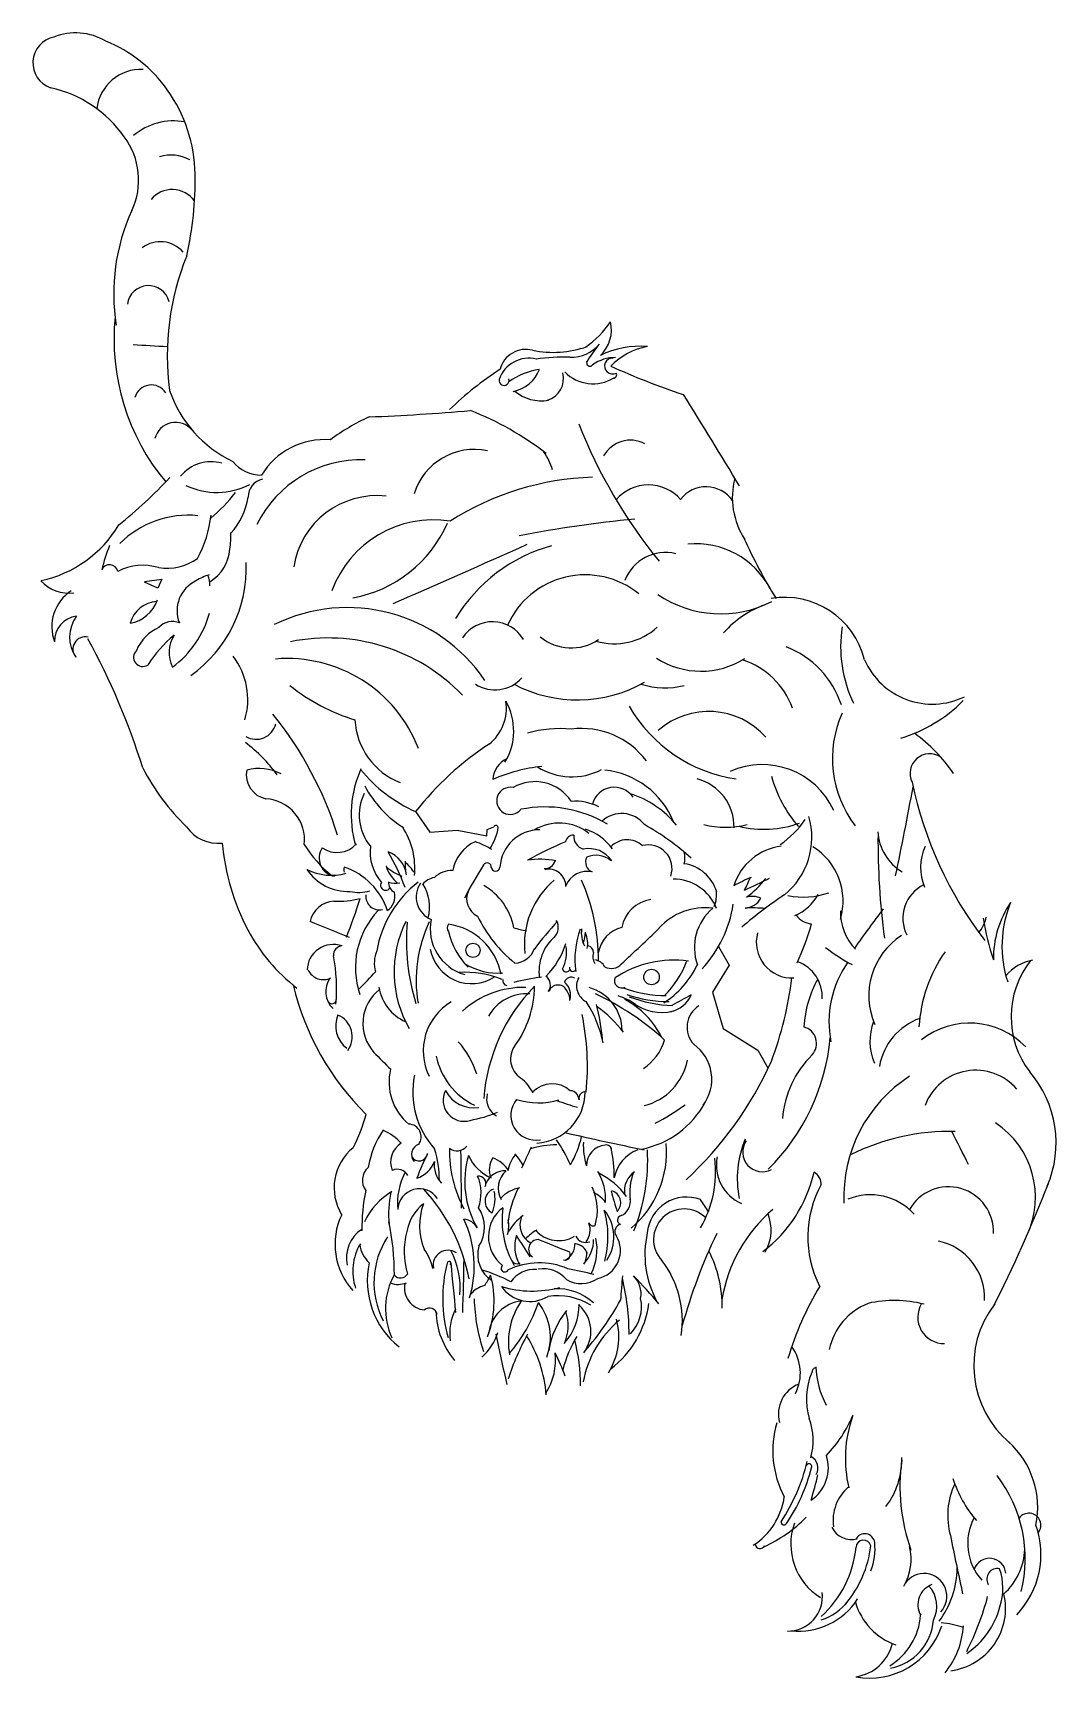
# Model space of a CAD drawing. Header units: millimetres. Extents: x 0 to 253, y 0 to 407.
import ezdxf

# ---------------------------------------------------------------- set-up
doc = ezdxf.new("R2010")
doc.units = ezdxf.units.MM
doc.layers.add('layer9', color=210, linetype='Continuous')

msp = doc.modelspace()

# ---------------------------------------------------------------- linework, layer by layer
at = {"layer": 'layer9', "color": 7}
for p, q in [((27.59, 271.21), (31.87, 271.76)), ((30.91, 269.55), (27.59, 271.01)), ((31.87, 271.76), (30.91, 269.55)), ((94.68, 214.29), (98.15, 209.2)), ((98.15, 209.2), (104.91, 209.7)), ((104.91, 209.7), (112.27, 208.29)), ((112.27, 208.29), (112.37, 209.9)), ((112.37, 209.9), (113.98, 210.51)), ((169.59, 180.93), (172.21, 176.28)), ((172.21, 176.28), (168.1, 169.67)), ((168.1, 169.67), (170.72, 160.66)), ((170.72, 160.66), (179.28, 155.3)), ((179.28, 155.3), (181.86, 150.77))]:
    msp.add_line(p, q, dxfattribs=at)
for centre, radius in [((108.86, 179.98), 1.78), ((153.03, 173.37), 1.92)]:
    msp.add_circle(centre, radius, dxfattribs=at)
for centre, radius, start, end in [((10.56, 392.29), 14.57, 59.2342, 111.6314), ((6.52, 399.45), 6.52, 101.7675, 250.5123), ((5.56, 373.4), 33.79, 34.9122, 68.3716), ((26.73, 386.83), 11.01, 87.2617, 173.2655), ((-2.03, 363.94), 30.04, 34.9255, 77.7493), ((3.34, 371.35), 36.79, 0.9184, 35.5479), ((34.82, 369.79), 15.31, 79.702, 130.3292), ((8.44, 370.49), 17.72, 334.8288, 36.9473), ((34.27, 367.12), 9.52, 61.4253, 107.894), ((-45.61, 370.49), 85.75, 347.3456, 0.9657), ((34.47, 361.34), 6.79, 35.7754, 140.5375), ((69.04, 342.49), 49.04, 155.3358, 189.2366), ((31.52, 347.67), 7.55, 41.4528, 126.7516), ((99, 327.04), 65.75, 157.963, 187.516), ((28.58, 339.12), 5.24, 13.8541, 172.6594), ((75.12, 331.08), 55.05, 174.1746, 219.8567), ((122.07, 349.68), 25.23, 305.7577, 325.6401), ((134.3, 333.46), 8.82, 313.6943, 12.9072), ((38.62, 492.9), 163.65, 265.1499, 268.1335), ((133.31, 335.41), 8.75, 267.0537, 320.8872), ((164.2, 309.29), 31.7, 139.478, 149.5505), ((122.64, 318.7), 7.7, 75.3199, 161.6093), ((121.93, 322.01), 6.58, 75.4188, 165.4209), ((128.69, 352.93), 25.08, 258.2687, 289.5093), ((131.78, 273.3), 53.37, 88.8447, 97.8703), ((143.95, 317.19), 9.37, 88.8062, 125.8523), ((150.04, 307.9), 21.47, 84.7601, 116.7052), ((143.39, 324.48), 1.97, 85.9043, 298.1937), ((155.15, 312.38), 17.2, 100.5258, 135.3064), ((162.13, 252.23), 85.27, 123.0974, 133.8708), ((127.72, 306.76), 17.05, 98.2666, 125.934), ((117.33, 326.54), 8.46, 280.0723, 339.8595), ((125.66, 321.37), 5.6, 287.0857, 14.3502), ((138.56, 329.98), 9.89, 224.7896, 301.5127), ((137.8, 325.2), 0.784, 175.2874, 327.3261), ((215.88, 483.96), 175.38, 245.4169, 251.7432), ((143.55, 322.34), 0.868, 274.1302, 27.4893), ((29.31, 315.55), 4.24, 33.4652, 164.0271), ((62.52, 328.24), 30.33, 198.8569, 244.4057), ((116.54, 320.92), 1.23, 170.4259, 17.3751), ((125.69, 325.78), 9.9, 229.1283, 280.5536), ((-836.44, -308.85), 1177.69, 30.83796, 32.12469), ((56.75, 938.51), 627.18, 272.41273, 274.70911), ((81.02, 243.59), 74.98, 52.2334, 68.7142), ((35.3, 305.22), 5.31, 40.181, 165.4769), ((105.94, 262.41), 54.47, 114.7313, 126.449), ((253.7, 356.72), 127.45, 201.4168, 219.1776), ((72.18, 287.97), 18.31, 85.6335, 148.5717), ((147.83, 298.51), 7.63, 62.2972, 150.8109), ((81.08, 272.66), 28.61, 87.7923, 153.8757), ((109.19, 288.24), 15.61, 77.9159, 162.614), ((110.19, 292.67), 19.37, 18.5007, 33.1169), ((44.03, 291.18), 9.62, 73.8222, 141.0943), ((56.51, 306.68), 9.16, 219.2383, 270.3051), ((-69.74, 395.88), 143.33, 309.4247, 316.318), ((45.52, 311.29), 18.07, 244.9126, 296.8532), ((17.15, 318.8), 41.73, 310.0158, 322.1338), ((57.75, 292.13), 4.49, 102.2442, 180.6415), ((140.41, 228.03), 68.95, 91.65, 122.6274), ((152.29, 284.51), 10.56, 41.2941, 139.4199), ((166.52, 286.73), 7.89, 34.3798, 143.0253), ((192.1, 291.99), 19.09, 165.5794, 212.9478), ((36.47, 294.57), 16.97, 317.58, 351.565), ((85.07, 271.64), 20.78, 83.5365, 171.1875), ((-4.3, 300.61), 29.88, 282.188, 328.8874), ((38.42, 263.71), 23.88, 84.2646, 135.0145), ((14.19, 291.07), 30.09, 331.9099, 353.3124), ((99.02, 259.76), 26.67, 80.9277, 159.9356), ((73.51, 298.38), 31.71, 280.2709, 336.3327), ((180.4, -31.33), 319.52, 95.6598, 100.8377), ((20.6, 283.12), 28.4, 352.0683, 0.3937), ((287.27, 331.67), 121.99, 204.0765, 212.0228), ((54.66, 265.27), 38.63, 157.4705, 166.8146), ((33.14, 287.49), 13.02, 261.0458, 305.6548), ((38.49, 279.93), 10.26, 300.9358, 355.8814), ((-951.57, 2668.16), 2618.11, 293.42166, 294.21423), ((139.01, 241.3), 40.19, 105.4924, 148.9564), ((156.46, 267.64), 10.73, 76.2134, 159.0779), ((164.05, 259.83), 20.68, 27.5274, 95.777), ((18.96, 273.22), 2.1, 12.5304, 155.7377), ((27.24, 261.57), 13.62, 73.4923, 117.2346), ((20.47, 274.4), 32.3, 305.1024, 2.6255), ((46.96, 261.09), 12.21, 105.8191, 122.8556), ((38.98, 270.48), 4.83, 355.4333, 27.6138), ((136.62, 251.82), 21.02, 50.8556, 155.9303), ((8.88, 277.53), 9.22, 221.7211, 277.8044), ((15.37, 259.98), 10.69, 123.3751, 200.5213), ((43.83, 263.95), 8.18, 115.2908, 201.6218), ((22.59, 269.47), 8.7, 279.5348, 340.9707), ((31.12, 258.95), 7.34, 93.325, 164.7079), ((77.81, 223.67), 41.06, 34.1218, 116.17), ((170.13, 290.82), 27.63, 235.7452, 297.3378), ((189.76, 241.62), 25.36, 110.016, 138.1614), ((186, 246.93), 20.32, 13.9563, 99.6197), ((11.48, 256.51), 6.14, 96.5282, 182.6071), ((17.81, 257.42), 8.73, 143.5935, 214.7204), ((34.5, 256.89), 4.41, 66.8275, 138.8024), ((20.24, 269.57), 24.21, 306.1274, 345.172), ((113.67, 252.27), 8.95, 30.7819, 146.1457), ((12.97, 254.45), 3.08, 76.677, 220.442), ((-137.36, 174.03), 172.26, 17.2423, 28.7902), ((35.13, 250.39), 10.2, 112.8026, 158.365), ((55.87, 233.09), 32.5, 130.1607, 147.5388), ((41.91, 253.61), 8.23, 148.3213, 205.8718), ((72.99, 211.01), 46.21, 43.9185, 101.5249), ((133.15, 266.74), 11.98, 230.4306, 304.1205), ((143.89, 271.4), 15.61, 252.9794, 312.5091), ((231.93, 255.04), 32.13, 171.1718, 205.7826), ((27.2, 252.46), 2.29, 132.6692, 302.7828), ((35.47, 241.99), 17.69, 343.6048, 37.3315), ((178.08, 233.52), 23.03, 18.0576, 69.1108), ((62.92, 217.32), 34.82, 21.1728, 94.7915), ((165.25, 269.47), 20.46, 237.4748, 301.9983), ((169.77, 233.49), 19.19, 19.3778, 72.5006), ((222.47, 259.13), 18.27, 203.4961, 295.8979), ((93.62, 282.77), 47.88, 231.1456, 253.035), ((114.25, 253.37), 8.98, 237.8089, 318.1583), ((134.71, 275.64), 33.73, 242.2879, 299.506), ((156.35, 264.17), 19.29, 252.218, 284.2243), ((105.83, 239.83), 11.3, 308.5641, 8.9042), ((104.08, 234.22), 14.86, 328.6254, 29.6888), ((179.32, 258.72), 36.75, 210.0335, 261.5513), ((204.56, 266.76), 35.75, 286.4508, 315.5497), ((55.21, 237.21), 5.04, 239.6397, 345.979), ((-12.02, 181.06), 91.58, 17.3817, 38.7654), ((97.31, 237.93), 17.69, 183.1104, 248.6102), ((167.14, 220.16), 18.89, 41.4483, 131.4039), ((225.07, 227.38), 27.31, 155.7105, 217.4786), ((130.28, 206.54), 28.28, 84.1428, 106.3561), ((135.76, 214.89), 19.95, 36.7238, 97.4677), ((194.54, 201.22), 40.07, 34.134, 54.0443), ((29.55, 200.77), 38.28, 36.2343, 53.0599), ((153.87, 168.07), 75.1, 123.0848, 142.0195), ((221.85, 223.72), 4.88, 56.6054, 206.2563), ((77.98, 251.6), 57.32, 207.549, 225.7594), ((58.88, 223.42), 6.1, 169.2467, 258.214), ((55.92, 213.34), 11.62, 61.8501, 105.1576), ((106.56, 213.51), 27.83, 155.9281, 195.6532), ((109.79, 248.21), 37.14, 219.3379, 245.9778), ((119.77, 221.94), 6, 114.2852, 177.1489), ((129.92, 185.89), 39.77, 95.8232, 113.9529), ((133.31, 238.9), 16.02, 237.8463, 297.4148), ((139.24, 203.87), 20.81, 22.3677, 83.8139), ((180.4, 206.41), 19.49, 24.8322, 114.0355), ((106.39, 233.62), 27.56, 208.0666, 237.9451), ((118.08, 216.93), 3.36, 77.7921, 321.5252), ((124.21, 211.03), 10.67, 32.8981, 120.5399), ((143.82, 214.69), 5.6, 34.2008, 165.0949), ((161.22, 210.53), 12.22, 358.8495, 75.3767), ((213.58, 231.57), 32.05, 195.4419, 220.9258), ((-518.8, 354.03), 748.54, 348.00068, 349.71837), ((311.93, 241.24), 96.48, 191.7706, 217.5498), ((57.09, 207.36), 10.1, 352.9831, 86.9242), ((92.84, 213.41), 12.11, 153.8064, 219.366), ((134.16, 204.09), 12.77, 62.9636, 94.4324), ((140.69, 195.92), 23.84, 39.0473, 72.815), ((126.65, 185.4), 30.04, 58.9963, 101.3992), ((145.65, 206.75), 7.07, 37.5465, 133.3047), ((170.71, 226.33), 24.68, 304.994, 325.3829), ((174.33, 207.97), 18.36, 309.0576, 16.1484), ((45.77, 215.93), 9.47, 214.7176, 276.4421), ((76.07, 200.31), 18.41, 354.1923, 33.5578), ((102.82, 212.09), 12.39, 325.9453, 352.0067), ((114.52, 210.32), 0.568, 4.0178, 161.0286), ((125.44, 199.87), 9.94, 90.3283, 176.1226), ((130.18, 199.74), 11.72, 51.1912, 121.7765), ((133.73, 206.43), 2.04, 88.0577, 169.2209), ((137.01, 208.13), 3.22, 173.9108, 254.563), ((132.34, 196.84), 13.78, 36.911, 71.4988), ((120.61, 156.04), 62.98, 47.8667, 60.8897), ((171.33, 233.19), 22.76, 256.3996, 283.6004), ((180.78, 236.63), 26.7, 256.6011, 289.4274), ((221.36, 210.04), 12.4, 183.531, 239.3657), ((387.47, 206.79), 178.43, 179.4366, 187.6641), ((103.8, 211.58), 57.19, 185.079, 207.6797), ((93.69, 222.81), 31.38, 212.1254, 230.9304), ((75.4, 202.8), 4.59, 146.5657, 259.8632), ((75.25, 210.7), 6.52, 235.5499, 317.2914), ((95.16, 204.39), 11.76, 173.4363, 220.3786), ((44.76, 178.37), 50.31, 19.9485, 31.0387), ((85.47, 197.7), 7.04, 7.5657, 70.054), ((113.59, 197.86), 9.93, 115.1718, 169.105), ((101.76, 185.35), 22.81, 58.926, 70.5043), ((173.09, 109.57), 105.67, 113.0401, 118.7004), ((137.5, 198.27), 6.88, 34.0165, 101.2872), ((139.32, 197.96), 5.55, 49.6593, 114.7402), ((147, 201.83), 5.5, 46.196, 136.9177), ((152.24, 200.2), 5.86, 341.3844, 104.8624), ((155.93, 202.83), 5.37, 343.1, 15.6791), ((187.09, 191.46), 14.46, 98.0119, 161.8618), ((184.71, 192.22), 15.7, 343.21, 58.3305), ((231.73, 200.5), 12.18, 154.8535, 203.5751), ((73.86, 212.05), 13.51, 243.1937, 285.4424), ((78.02, 206.85), 12.33, 213.8121, 271.817), ((78.49, 199.93), 1.59, 156.9788, 203.0212), ((71.64, 184.57), 16.87, 18.0112, 71.3852), ((96.01, 203.62), 9.1, 197.7696, 230.199), ((96.57, 211.37), 14.09, 229.3988, 247.8232), ((100.42, 201.19), 8.36, 174.1944, 188.8968), ((80.15, 188.8), 17.63, 35.8649, 47.457), ((103.76, 193.28), 6.46, 89.2711, 133.6335), ((213.58, 136.53), 120.8, 147.6801, 152.1761), ((112.37, 200.57), 1.03, 352.2843, 148.1748), ((114.44, 200.66), 1.08, 187.1601, 353.2547), ((125.43, 184.55), 17.98, 77.3088, 99.8987), ((126.58, 202.99), 2.78, 267.7933, 341.8602), ((127.62, 195.83), 4.21, 359.3522, 103.4963), ((137.14, 193.75), 5.76, 78.0804, 156.9333), ((139.34, 201.81), 2.62, 153.2676, 247.3047), ((159.6, 191.54), 9.98, 16.8832, 81.3468), ((112.08, 175.11), 27.45, 127.6497, 170.0909), ((87.24, 196.07), 1.25, 145.7617, 329.203), ((90.83, 196.84), 2.88, 178.2348, 240.8289), ((89.76, 203.75), 7.14, 255.2836, 278.286), ((100.84, 193.19), 6.02, 145.6434, 247.1282), ((99.88, 193.59), 4.41, 97.4792, 141.6565), ((87.32, 190.7), 10.81, 345.5419, 31.9235), ((104.13, 182.88), 15.05, 10.3192, 60.6607), ((142.49, 181.38), 20.93, 130.21, 186.0162), ((90.99, 177.52), 48.9, 359.8197, 23.9446), ((158.39, 186.07), 11.53, 21.7537, 90.2339), ((200.29, 144.89), 57.74, 113.0324, 117.8131), ((144.2, 210.95), 35.66, 333.194, 338.5311), ((105.44, 350.92), 171.27, 294.3425, 296.6226), ((161.93, 212.89), 24.56, 306.3309, 321.9813), ((224.42, 187.91), 9.23, 116.2387, 206.4678), ((74.79, 185.74), 6.38, 93.1425, 167.901), ((74.89, 220.3), 28.2, 269.076, 282.4195), ((-44.19, 231.94), 131.13, 338.1854, 342.6165), ((80.58, 205.07), 10.77, 258.3875, 284.8612), ((85.68, 193.35), 3.35, 174.2829, 283.0635), ((85.24, 193.33), 4.3, 304.5407, 13.4546), ((112.03, 192.75), 4.74, 155.6126, 244.6787), ((153.89, 184.3), 8.29, 97.3234, 170.8503), ((142.87, 196.08), 30.72, 317.6611, 351.1572), ((161.31, 193.75), 7.81, 337.964, 7.1599), ((240.13, 111.43), 98.54, 123.3854, 131.0639), ((175.82, 195.38), 4.96, 273.9528, 329.6612), ((177.97, 187.87), 5.44, 66.9294, 105.9199), ((190.69, 211.11), 17.98, 257.3636, 290.207), ((183.98, 199.31), 11.63, 292.8039, 332.0167), ((262.46, 177.87), 24.88, 145.9207, 180.6243), ((267.88, 181.04), 28.17, 157.5377, 198.3473), ((100.36, 175.72), 20.58, 136.7309, 198.8153), ((110.11, 185.33), 11.84, 168.7478, 253.7885), ((140.18, 202.93), 33.48, 205.6168, 231.2378), ((182.66, 137.4), 72.62, 136.7459, 143.8951), ((126.64, 185.59), 3.33, 312.8074, 32.1066), ((166.23, 175.28), 15.23, 82.7394, 138.2235), ((176.28, 180.68), 12.66, 129.948, 199.6338), ((177.72, 136.25), 54.21, 86.4145, 91.6509), ((192.82, 191.33), 4.77, 213.0041, 267.1916), ((213.5, 189.65), 13.76, 179.496, 223.0656), ((438.37, 15.64), 287.18, 142.5597, 144.9651), ((227.15, 189.96), 8.84, 320.7897, 348.3391), ((291.98, 196.19), 57.49, 188.2879, 198.8725), ((93.23, 206.59), 45.51, 208.2956, 232.1403), ((-122.9, -307.27), 530.12, 67.6947, 68.8296), ((117.68, 174.64), 28.33, 153.8573, 209.6172), ((145.69, 182.43), 53.31, 175.1313, 197.0298), ((128.32, 172.61), 33.53, 154.5601, 189.7544), ((103.84, 185.51), 1.38, 138.6989, 221.0149), ((100.68, 171.17), 15.4, 10.8782, 82.0807), ((121.12, 188.97), 18.84, 193.3935, 224.3908), ((124.24, 201.38), 16.67, 251.4536, 262.5508), ((136.61, 174.75), 11.43, 130.8672, 187.8572), ((155.44, 177.98), 21.36, 160.1292, 188.7942), ((142.44, 184.3), 6.79, 171.2758, 208.1526), ((129.26, 184.46), 7.41, 338.3501, 0.2152), ((131.57, 181.69), 5.69, 347.1217, 26.3941), ((147.42, 178.15), 7.65, 102.8856, 171.1453), ((-372.55, 731.83), 759.43, 313.02327, 313.98761), ((187.77, 181.97), 8.83, 164.7594, 272.9416), ((141.13, 200), 53.17, 334.2229, 345.3596), ((224.36, 168.79), 17.6, 122.5192, 204.059), ((74.31, 174.95), 6.48, 70.5219, 178.4857), ((76.54, 178.89), 2.17, 91.7903, 186.5387), ((92.19, 176.86), 7.74, 157.4262, 196.3163), ((108.49, 182.09), 10.35, 190.1764, 303.3094), ((118.93, 182.29), 5.48, 273.0732, 339.7237), ((113.04, 187.58), 19.71, 314.8935, 342.5184), ((122.05, 179.74), 9.96, 334.1461, 6.9719), ((136.99, 179.43), 1.69, 359.7139, 81.7306), ((141.47, 178.41), 2.97, 160.1362, 214.1237), ((227.25, 221.49), 51.35, 232.6214, 241.331), ((255.52, 158.82), 36.41, 145.1189, 176.464), ((71.85, 176.96), 4.22, 205.9283, 296.529), ((29.52, 170.42), 45.6, 355.2818, 10.3813), ((115.12, 190.09), 15.76, 238.37, 274.1981), ((131.93, 175.58), 0.931, 191.5106, 325.8394), ((133.55, 175.61), 0.851, 166.1834, 327.6588), ((138.53, 174.32), 3.34, 28.2032, 81.5056), ((143.08, 178.87), 3.38, 241.6076, 318.3035), ((158.59, 150.98), 26.56, 82.3223, 123.1335), ((143.62, 186.32), 22.98, 302.8473, 334.4987), ((139.82, 185.59), 23.46, 314.3564, 339.4355), ((186.05, 168.49), 9.2, 356.9467, 70.3237), ((222.59, 162.27), 25.67, 144.9473, 191.1069), ((249.59, 166.09), 11.71, 101.3367, 139.4841), ((264.45, 163.56), 22.48, 141.8191, 217.324), ((129.89, 187.32), 67.45, 193.6428, 225.2739), ((78.1, 169.78), 5.67, 144.4336, 227.6349), ((-4.09, 255.77), 120.29, 314.8354, 317.6181), ((107.2, 152.14), 22.41, 66.7457, 94.6313), ((156.22, 139.85), 44.84, 135.8329, 175.4929), ((117.63, 172.61), 1.42, 172.4503, 253.7669), ((133.34, 115.6), 58.25, 97.4691, 104.3158), ((99.27, 171.1), 24.79, 323.5982, 359.9685), ((125.31, 171.38), 2.71, 323.7082, 54.2116), ((129.88, 169.03), 2.38, 26.9881, 161.804), ((133.17, 171.55), 1.79, 61.8887, 161.2074), ((128.6, 168.78), 4.42, 344.2436, 49.2131), ((138.78, 171.16), 4.3, 150.9976, 243.5448), ((145.62, 172.42), 1.75, 152.6737, 299.7363), ((96.65, 184.72), 91.85, 339.5216, 352.7596), ((218.73, 159.34), 28.07, 151.1689, 176.5403), ((73.95, 167.91), 1.13, 200.6543, 9.7695), ((92.34, 161.89), 10.72, 128.2193, 221.7659), ((96.7, 172.63), 11.24, 189.1988, 246.1144), ((110.58, 155.13), 14.02, 120.3344, 206.5281), ((121.45, 148.15), 22.67, 88.8612, 132.1325), ((122.21, 158.32), 10.94, 86.3115, 150.7401), ((128.61, 167.58), 4.24, 359.5172, 37.606), ((111.05, 150.68), 30.71, 12.0406, 32.7896), ((134.73, 160.12), 11.01, 0.0987, 75.0978), ((110.26, 107.28), 68.32, 47.675, 64.9841), ((141.03, 155.7), 13.51, 53.4502, 74.0303), ((156.44, 198.7), 29.89, 249.4917, 270.4072), ((136.94, 149.42), 20.66, 26.0026, 62.7174), ((157.68, 200.71), 33.42, 251.1715, 269.4329), ((159.61, 200.51), 34.24, 249.2709, 267.6454), ((155.49, 176.12), 11.51, 232.4183, 284.461), ((156.55, 171.5), 6.78, 279.2582, 338.3036), ((263.26, -16.03), 210.51, 118.4893, 119.9895), ((81.88, 161.3), 6.98, 157.3576, 232.4081), ((73.13, 158.6), 5.86, 324.4612, 66.7469), ((71.74, 151.13), 65.43, 354.5662, 11.4635), ((91.03, 153.83), 50.03, 4.6632, 14.7352), ((122.02, 141.45), 30.2, 37.2685, 54.5213), ((168.06, 160.96), 6.25, 122.6366, 222.5538), ((224.56, 148.65), 15.39, 109.72, 170.183), ((189.56, 156.92), 4.27, 318.7388, 74.3691), ((220.57, 157.46), 13.54, 158.6507, 203.3759), ((231.76, 142.67), 19.3, 44.2254, 128.283), ((700, 763.23), 865.61, 224.66389, 225.05402), ((88.94, 142.83), 21.85, 17.3442, 41.7706), ((123.82, 153.09), 5.66, 144.2967, 235.7442), ((143.85, 161.55), 12.96, 303.6462, 343.1486), ((157.24, 148.04), 10.69, 323.3225, 54.4383), ((144.96, 163.12), 52.49, 314.7345, 354.7364), ((101.4, 147.34), 13.31, 165.9444, 230.9048), ((116.63, 157.19), 17.19, 191.295, 244.5615), ((147.64, 155.72), 14.6, 284.1566, 348.3759), ((99.6, 190.08), 91.17, 312.8326, 335.713), ((209.83, 136.57), 24.47, 134.2184, 175.8234), ((114.86, 144.91), 20.9, 168.4045, 222.1803), ((114.49, 140.2), 10.25, 25.9483, 53.1377), ((128.47, 140.3), 6.68, 48.0272, 136.7482), ((236.07, 119), 35.49, 122.7998, 182.4945), ((233.22, 136.95), 13.38, 40.4298, 159.4922), ((226.06, 132.32), 27.04, 336.7344, 40.665), ((106.64, 142.89), 5.18, 152.1065, 286.9336), ((109.08, 148.89), 7.87, 207.0797, 279.2741), ((117.01, 143.19), 4.79, 164.1293, 240.5582), ((124.37, 139.18), 6.14, 140.0584, 280.9112), ((125.05, 159.54), 17.28, 251.8175, 287.1125), ((123.82, 145.05), 12.8, 273.6691, 359.5956), ((151.27, 200.37), 61.47, 249.3238, 254.3974), ((132.74, 142.92), 2.36, 1.5453, 85.119), ((136.62, 143.38), 1.58, 80.865, 194.3847), ((146.06, 153.43), 23.07, 281.112, 331.6808), ((38.39, 151.75), 45.74, 333.2626, 344.3392), ((101.97, 171.49), 34.12, 280.432, 292.3251), ((132.8, 179.82), 47.53, 296.3958, 306.8879), ((105.69, 122.53), 23.05, 145.7854, 170.7438), ((80.17, 121.6), 15.32, 44.3247, 65.0737), ((92.89, 133.86), 3.15, 323.6687, 87.8458), ((298.69, 859.55), 743.66, 257.01723, 258.55974), ((227.28, 78.19), 57.03, 89.1265, 116.1594), ((-669.92, -323.79), 1007.8, 26.57092, 27.09411), ((225.96, 118.93), 22.04, 334.5059, 56.5111), ((87.31, 121.24), 12.8, 129.0859, 211.3172), ((94.06, 127.57), 5.58, 121.8039, 201.3873), ((96.3, 129.49), 2.66, 109.0694, 220.5751), ((75.5, 123.27), 25.04, 359.3955, 17.6781), ((134.22, 130.63), 31.21, 179.2826, 207.8559), ((104.9, 133.55), 3.15, 233.2875, 320.666), ((-615.14, 116.45), 721.15, 359.98251, 1.12082), ((52461.93, -23680.81), 57500.91, 155.5362811, 155.5419903), ((129.59, 108.69), 23.16, 89.8788, 106.3378), ((103.52, 114.45), 31.97, 22.922, 35.6808), ((111.88, 139.17), 24.4, 329.8188, 347.6801), ((154.57, 132), 18.42, 178.4492, 196.7071), ((142.06, 126.68), 5.14, 95.3562, 179.718), ((141.89, 130.58), 1.26, 0.0512, 104.1186), ((109.52, 123.87), 34.29, 359.7514, 12.1387), ((152.8, 122.07), 9.14, 110.4799, 169.6421), ((131.84, 130.21), 24.91, 310.4178, 4.6415), ((106.07, 127.97), 46, 337.7798, 3.338), ((198.86, 123.6), 24.64, 156.8054, 191.612), ((180.49, 130.13), 4.92, 145.7216, 297.1693), ((85.66, 123.09), 4.17, 130.8447, 216.9161), ((95.52, 130.03), 2.14, 212.1282, 351.0021), ((148.45, 103.96), 56.96, 153.1465, 159.8132), ((92.87, 130.15), 6.87, 287.982, 339.5892), ((105.88, 126.94), 6.62, 172.9294, 223.4584), ((129.97, 122.78), 23.14, 163.8501, 209.667), ((117.43, 133.47), 10.57, 203.7459, 247.3681), ((118.48, 125.6), 5.6, 147.0312, 198.8193), ((110.8, 121), 8.21, 33.0974, 68.6975), ((125.47, 124.35), 8, 139.7038, 170.7095), ((91.88, 107.66), 35.12, 32.8372, 38.8446), ((141.69, 125.11), 27.18, 329.6433, 7.2652), ((179.47, 126.86), 10.4, 168.7419, 246.1444), ((90.16, 122.91), 2.93, 27.7796, 116.1771), ((105.52, 117.67), 15.32, 151.042, 186.7977), ((110.25, 122.33), 1.81, 333.9195, 97.9022), ((100.42, 119.96), 10.44, 339.6738, 23.5109), ((116.8, 120.28), 5.17, 87.5136, 156.625), ((120.94, 121.11), 5.84, 132.0489, 208.2325), ((128.51, 118.42), 13.16, 356.4945, 31.4964), ((131.56, 107.92), 18.92, 36.0933, 63.5322), ((151.98, 120.49), 5.66, 123.8777, 188.3183), ((160.67, 120.19), 13.03, 158.3068, 188.4279), ((159.63, 132.89), 34.5, 307.3501, 346.967), ((218.5, 109.12), 26.82, 151.1274, 207.0555), ((191.54, 122.07), 3.47, 356.7581, 60.7865), ((-70.01, 247.65), 344.78, 333.0841, 338.6871), ((130.29, 110.91), 48.93, 168.591, 180.3643), ((98.3, 104.88), 18.15, 121.6059, 153.9292), ((115.35, 114.8), 27.37, 168.6852, 185.277), ((95.59, 115.74), 5.29, 32.3303, 178.6956), ((62.8, 89.8), 46, 11.1612, 42.5684), ((115.03, 117.94), 3.2, 110.181, 244.0326), ((105.1, 118.53), 9.21, 337.8692, 12.0753), ((121.99, 112.66), 8.71, 100.326, 136.7134), ((144.35, 109.28), 27.08, 154.023, 173.2694), ((126.69, 115.74), 12.94, 342.9314, 25.8205), ((135.76, 113.54), 7.16, 34.6753, 66.0025), ((223.85, 141.9), 83.62, 194.8692, 198.5266), ((142.31, 117.55), 3.09, 322.5199, 72.7214), ((143.97, 117.89), 3.84, 293.4841, 9.7981), ((161.66, 109.24), 9.73, 69.0231, 175.0826), ((138.08, 98.82), 33.36, 29.687, 35.7654), ((207.17, 105), 14.52, 41.9096, 112.5932), ((226.5, 110.37), 11.12, 357.6665, 150.4695), ((91.78, 107.27), 17.05, 154.5904, 222.0831), ((103.45, 108.51), 11.12, 128.0824, 169.9533), ((111.22, 111.93), 15.58, 159.972, 202.141), ((103.01, 111.48), 8.68, 327.3569, 33.9474), ((121.68, 109.16), 9, 127.2917, 232.3334), ((139.29, 113.43), 23.24, 172.8435, 209.3598), ((130.99, 101.77), 15.95, 127.5848, 147.1868), ((125.54, 112.09), 5.07, 156.2952, 242.2141), ((118.5, 109.2), 23.75, 345.1606, 15.9968), ((133.35, 109.13), 10.36, 325.9849, 39.6083), ((145.71, 113.27), 1.12, 101.0338, 251.4163), ((161.08, 108.47), 7.55, 45.019, 223.1674), ((207, 87.65), 37.04, 130.3518, 170.6576), ((171.74, 110.81), 10.87, 329.9384, 21.7124), ((85.96, 103.95), 8.39, 123.2566, 192.6109), ((26.37, 99.83), 63.05, 359.8194, 11.9352), ((110.67, 105.47), 18.84, 164.6615, 197.1747), ((106.38, 109.57), 3.91, 26.6839, 86.2291), ((81.58, 101.88), 27.6, 343.4577, 24.8334), ((109.69, 111.87), 8.03, 344.5836, 10.6717), ((131.97, 98.48), 14.35, 120.7912, 134.9644), ((130.07, 115.82), 7.64, 222.2885, 300.7204), ((132.76, 110.89), 5.07, 323.4452, 19.0346), ((138.59, 112.89), 1.06, 190.9562, 296.5271), ((145.79, 110.43), 1.83, 103.8217, 213.3541), ((175.48, 104.75), 24.1, 167.2379, 208.8526), ((296.69, 49.33), 141.23, 154.5749, 164.4523), ((92.28, 100.63), 13.16, 148.9151, 198.5905), ((88.25, 108.11), 7.42, 187.0515, 226.8991), ((105.09, 97.82), 20.72, 147.043, 207.1808), ((87.73, 99.22), 11.35, 10.4497, 37.0445), ((102.66, 102.16), 3.64, 54.7652, 191.9421), ((117.56, 104.69), 7.54, 163.6445, 238.0397), ((128.12, 106.8), 8.94, 162.4913, 210.3259), ((48.1, 59.32), 87.33, 30.8884, 35.0585), ((125.01, 106.06), 2.4, 91.2853, 232.7042), ((-10.37, -236.97), 371, 67.3027, 68.6069), ((129.62, 107.4), 4.49, 296.5671, 2.5298), ((133.72, 103.77), 3.66, 19.0243, 83.8097), ((136.76, 110.39), 2.66, 203.7554, 292.0783), ((130.16, 108.39), 8.53, 317.4174, 0.4433), ((126.14, 106.04), 13.41, 333.1193, 11.8737), ((138.29, 105.71), 7.04, 281.6959, 31.8485), ((220.95, 93.92), 14.49, 357.8358, 77.8904), ((103.76, 98.31), 21.05, 167.9758, 231.1836), ((137.38, 93.87), 36.01, 165.8951, 195.5779), ((102.94, 102.57), 0.492, 306.6495, 170.7274), ((86.1, 96.53), 19.58, 354.9515, 28.009), ((-2012.62, -111.07), 2126.82, 5.43668, 5.76528), ((-342.2, 108.21), 448.87, 357.7229, 359.4274), ((116.73, 101.33), 0.896, 128.0522, 334.2057), ((125.27, 84.7), 17.99, 66.881, 115.4729), ((119.77, 104.08), 1.62, 214.9629, 298.9365), ((131.63, 104.69), 1.3, 253.7955, 27.4006), ((131.96, 104.89), 5.03, 330.0722, 6.6245), ((136.01, 88.32), 24.64, 351.5859, 37.4663), ((139.3, 91.69), 31.22, 359.6395, 26.6552), ((104.38, 91.4), 17.17, 150.5976, 204.9373), ((90.36, 102.59), 5.24, 248.1611, 293.4339), ((90.94, 101.02), 2.06, 222.2929, 327.1957), ((98.39, 59.89), 42.97, 62.4827, 72.9269), ((92.33, 109.82), 23.23, 326.7556, 334.1308), ((89.72, 93.24), 24.37, 338.8157, 15.3248), ((124.03, 94.03), 7.02, 85.1683, 145.6083), ((126.29, 93.84), 7.38, 39.6737, 99.9429), ((135.64, 104.68), 7.14, 239.1213, 304.8223), ((67.26, -208.33), 316.34, 76.9373, 78.1276), ((330.79, 80.85), 185.86, 174.2503, 176.103), ((89.1, 85.1), 58.37, 359.904, 13.6941), ((144.3, 95.05), 6.14, 349.1781, 45.9509), ((72.74, 24.39), 106.71, 39.7067, 44.7105), ((97.37, 96.49), 5.47, 168.0936, 264.6929), ((113.04, 91.23), 5.99, 102.3211, 142.5417), ((151.49, 94.71), 42.34, 181.24, 199.1834), ((123.5, 122.36), 26.64, 253.4668, 284.8392), ((122.96, 101.71), 8.57, 214.7663, 301.5289), ((129.75, 79.04), 15.54, 57.9149, 98.5758), ((129.65, 83.06), 13.23, 47.1742, 93.101), ((140.97, 91.87), 9.58, 315.3722, 12.2667), ((263.25, 56.09), 79.85, 149.2529, 163.3168), ((98.1, 89.59), 1.91, 9.1126, 130.2364), ((119.21, 91.2), 19.53, 181.5961, 220.292), ((116.73, 85.14), 13.64, 153.2834, 187.3728), ((121.85, 84.11), 9.2, 96.4365, 173.7092), ((135.34, 83.1), 17.72, 145.0382, 190.3054), ((90.66, 104.21), 36.19, 318.6709, 341.736), ((114.27, 84.31), 13.74, 339.0313, 38.4594), ((148.19, 77.72), 20.84, 140.8679, 170.9226), ((121.69, 87.16), 10.72, 335.6817, 18.9385), ((121.17, 92.24), 13.92, 318.4031, 0.8022), ((129.33, 85.71), 8.7, 322.8844, 48.5778), ((81.94, 128.39), 72.39, 319.0471, 331.1709), ((128.32, 95.8), 24.23, 307.1716, 352.5004), ((212.56, 77.86), 15.96, 111.9831, 167.5501), ((213.08, 63.74), 29.65, 75.6373, 102.6535), ((225.39, 89.25), 6.51, 148.9155, 271.1104), ((257.74, 77.31), 25.01, 142.3871, 230.3156), ((102.09, 89.49), 13.52, 311.6937, 342.5766), ((161.71, 68.45), 26.06, 129.701, 169.3559), ((127.93, 84.45), 17, 328.1603, 14.8307), ((927.03, 253.12), 829.69, 191.68656, 192.56808), ((181.49, 52.76), 67.37, 151.3454, 161.6561), ((96.24, 67.94), 30.79, 3.9426, 32.7711), ((160.08, 68.93), 29.9, 148.5902, 165.9572), ((92.24, 72.42), 43.25, 359.7971, 14.9627), ((178.77, 75.46), 11.07, 332.8943, 36.144), ((113.9, 78.72), 15.4, 327.6994, 6.4845), ((80.25, 56.41), 54.55, 19.5308, 26.1677), ((208.51, 68.99), 17.18, 157.4795, 196.1815), ((193.92, 75.51), 1.28, 101.7335, 177.0771), ((216.53, 78.1), 22.91, 182.7337, 207.652), ((192.3, 65.34), 7.89, 110.8131, 195.4255), ((172.63, 77.9), 32.87, 316.0224, 337.0945), ((207.26, 56.27), 24.25, 163.5812, 208.0926), ((177.95, 58.77), 15.08, 343.3826, 21.1352), ((232.4, 54.3), 31.43, 160.6856, 193.3054), ((226.61, 42.17), 21.94, 348.6003, 47.891), ((146.06, 64.44), 46.76, 326.5139, 346.567), ((191.95, 52.29), 0.708, 338.6407, 167.7209), ((190.92, 51.93), 3.26, 331.5489, 61.2878), ((187.12, 52.05), 9.65, 303.8339, 18.2327), ((196.03, 53.93), 18.88, 322.5394, 1.8688), ((261.52, 47.43), 47.06, 172.0588, 199.5559), ((149.05, 63.23), 44.97, 326.1785, 345.5775), ((97.11, 72.89), 99.66, 343.1621, 346.9009), ((255.88, 58.34), 29.68, 197.6385, 220.733), ((211.58, 29.52), 33.88, 346.1066, 37.3701), ((168.78, 47.31), 17.27, 303.0695, 351.8118), ((208.98, 38.93), 11.06, 130.7488, 187.8774), ((244.91, 40.21), 18.62, 154.9921, 195.4769), ((246.36, 37.81), 2.97, 321.5501, 144.287), ((166.45, 64.34), 34.94, 294.2575, 315.3323), ((185.8, 38.62), 0.741, 178.0974, 326.5464), ((203.01, 33.12), 15.54, 160.623, 238.2834), ((202.47, 39.67), 5.41, 206.1161, 285.5465), ((244.68, 33.27), 13.45, 151.7289, 222.2056), ((227.68, 30.61), 21.68, 316.4089, 19.4508), ((179.87, 33.19), 1.18, 180.993, 340.3541), ((180.47, 35.71), 26.94, 319.558, 353.6674), ((205.76, 33.21), 2.49, 7.7768, 152.2507), ((205.46, 32.27), 1.85, 14.8614, 177.0192), ((193.85, 31.93), 14.47, 338.1993, 6.4434), ((1017.29, 193.64), 806.04, 191.33213, 192.37727), ((177.04, 35.03), 26.71, 312.151, 354.2826), ((204.26, 29.44), 12.99, 329.1131, 13.7477), ((236.64, 25.62), 4.01, 4.3545, 161.5128), ((229.42, 32.62), 15.97, 312.4142, 357.3566), ((220.43, 20.23), 5.64, 316.9532, 146.651), ((206.55, 27.36), 22.07, 323.091, 359.689), ((238.58, 24.5), 2.62, 77.7171, 210.0716), ((224.98, 22.23), 14.95, 341.9489, 18.826), ((186.78, 20.14), 8.52, 269.3384, 6.8412), ((224.18, 18.17), 5.27, 110.0922, 209.6407), ((216.3, 17.78), 7.3, 331.9948, 43.1583), ((225.04, 17.26), 15.57, 277.5477, 13.2551), ((189.31, 29.03), 17.46, 264.2715, 327.2174), ((190.72, 27.56), 13.84, 287.8245, 322.2348), ((218.49, 23.05), 15.63, 195.8135, 251.2482), ((170.8, 37.28), 67.56, 332.97, 345.3505), ((219.72, 22.79), 20.16, 304.2274, 345.0914), ((207.01, 18.73), 18.73, 259.361, 341.916), ((203.56, 16.77), 16.08, 301.4706, 355.6605), ((209.73, 15.26), 13.04, 280.4796, 356.014), ((222.48, -9.62), 23.41, 71.3268, 84.5854), ((210.02, 14.08), 20.17, 320.7726, 356.811), ((201.97, 11.16), 10.95, 278.2998, 346.3429)]:
    msp.add_arc(centre, radius, start, end, dxfattribs=at)

doc.saveas('drawing.dxf')
